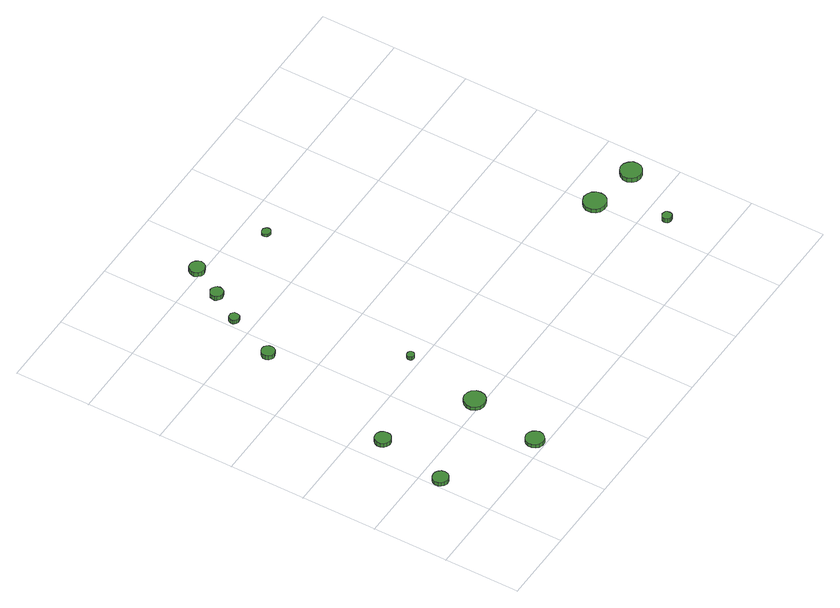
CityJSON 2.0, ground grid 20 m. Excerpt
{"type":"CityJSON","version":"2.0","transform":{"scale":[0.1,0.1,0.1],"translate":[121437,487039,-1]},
"CityObjects":{
"tree1":{"type":"SolitaryVegetationObject","attributes":{"function":"something"},"geometry":[{"type":"MultiSurface","lod":"1","boundaries":[[[0,1,2,3,4,5,6,7,8,9,10,11,12,13,14]],[[15,16,17,18,19,20,21,22,23,24,25,26,27,28,29]],[[0,29,28,1]],[[1,28,27,2]],[[2,27,26,3]],[[3,26,25,4]],[[4,25,24,5]],[[5,24,23,6]],[[6,23,22,7]],[[7,22,21,8]],[[8,21,20,9]],[[9,20,19,10]],[[10,19,18,11]],[[11,18,17,12]],[[12,17,16,13]],[[13,16,15,14]],[[14,15,29,0]]]}]},
"tree2":{"type":"SolitaryVegetationObject","attributes":{"function":"something"},"geometry":[{"type":"MultiSurface","lod":"1","boundaries":[[[30,31,32,33,34,35,36,37,38,39,40,41,42,43,44]],[[45,46,47,48,49,50,51,52,53,54,55,56,57,58,59]],[[30,59,58,31]],[[31,58,57,32]],[[32,57,56,33]],[[33,56,55,34]],[[34,55,54,35]],[[35,54,53,36]],[[36,53,52,37]],[[37,52,51,38]],[[38,51,50,39]],[[39,50,49,40]],[[40,49,48,41]],[[41,48,47,42]],[[42,47,46,43]],[[43,46,45,44]],[[44,45,59,30]]]}]},
"tree3":{"type":"SolitaryVegetationObject","attributes":{"function":"something"},"geometry":[{"type":"MultiSurface","lod":"1","boundaries":[[[60,61,62,63,64,65,66,67,68,69,70,71,72,73,74]],[[75,76,77,78,79,80,81,82,83,84,85,86,87,88,89]],[[60,89,88,61]],[[61,88,87,62]],[[62,87,86,63]],[[63,86,85,64]],[[64,85,84,65]],[[65,84,83,66]],[[66,83,82,67]],[[67,82,81,68]],[[68,81,80,69]],[[69,80,79,70]],[[70,79,78,71]],[[71,78,77,72]],[[72,77,76,73]],[[73,76,75,74]],[[74,75,89,60]]]}]},
"tree4":{"type":"SolitaryVegetationObject","attributes":{"function":"something"},"geometry":[{"type":"MultiSurface","lod":"1","boundaries":[[[90,91,92,93,94,95,96,97,98,99,100,101,102,103,104]],[[105,106,107,108,109,110,111,112,113,114,115,116,117,118,119]],[[90,119,118,91]],[[91,118,117,92]],[[92,117,116,93]],[[93,116,115,94]],[[94,115,114,95]],[[95,114,113,96]],[[96,113,112,97]],[[97,112,111,98]],[[98,111,110,99]],[[99,110,109,100]],[[100,109,108,101]],[[101,108,107,102]],[[102,107,106,103]],[[103,106,105,104]],[[104,105,119,90]]]}]},
"tree5":{"type":"SolitaryVegetationObject","attributes":{"function":"something"},"geometry":[{"type":"MultiSurface","lod":"1","boundaries":[[[120,121,122,123,124,125,126,127,128,129,130,131,132,133,134]],[[135,136,137,138,139,140,141,142,143,144,145,146,147,148,149]],[[120,149,148,121]],[[121,148,147,122]],[[122,147,146,123]],[[123,146,145,124]],[[124,145,144,125]],[[125,144,143,126]],[[126,143,142,127]],[[127,142,141,128]],[[128,141,140,129]],[[129,140,139,130]],[[130,139,138,131]],[[131,138,137,132]],[[132,137,136,133]],[[133,136,135,134]],[[134,135,149,120]]]}]},
"tree6":{"type":"SolitaryVegetationObject","attributes":{"function":"something"},"geometry":[{"type":"MultiSurface","lod":"1","boundaries":[[[150,151,152,153,154,155,156,157,158,159,160,161,162,163,164]],[[165,166,167,168,169,170,171,172,173,174,175,176,177,178,179]],[[150,179,178,151]],[[151,178,177,152]],[[152,177,176,153]],[[153,176,175,154]],[[154,175,174,155]],[[155,174,173,156]],[[156,173,172,157]],[[157,172,171,158]],[[158,171,170,159]],[[159,170,169,160]],[[160,169,168,161]],[[161,168,167,162]],[[162,167,166,163]],[[163,166,165,164]],[[164,165,179,150]]]}]},
"tree7":{"type":"SolitaryVegetationObject","attributes":{"function":"something"},"geometry":[{"type":"MultiSurface","lod":"1","boundaries":[[[180,181,182,183,184,185,186,187,188,189,190,191,192,193,194]],[[195,196,197,198,199,200,201,202,203,204,205,206,207,208,209]],[[180,209,208,181]],[[181,208,207,182]],[[182,207,206,183]],[[183,206,205,184]],[[184,205,204,185]],[[185,204,203,186]],[[186,203,202,187]],[[187,202,201,188]],[[188,201,200,189]],[[189,200,199,190]],[[190,199,198,191]],[[191,198,197,192]],[[192,197,196,193]],[[193,196,195,194]],[[194,195,209,180]]]}]},
"tree8":{"type":"SolitaryVegetationObject","attributes":{"function":"something"},"geometry":[{"type":"MultiSurface","lod":"1","boundaries":[[[210,211,212,213,214,215,216,217,218,219,220,221,222,223,224]],[[225,226,227,228,229,230,231,232,233,234,235,236,237,238,239]],[[210,239,238,211]],[[211,238,237,212]],[[212,237,236,213]],[[213,236,235,214]],[[214,235,234,215]],[[215,234,233,216]],[[216,233,232,217]],[[217,232,231,218]],[[218,231,230,219]],[[219,230,229,220]],[[220,229,228,221]],[[221,228,227,222]],[[222,227,226,223]],[[223,226,225,224]],[[224,225,239,210]]]}]},
"tree9":{"type":"SolitaryVegetationObject","attributes":{"function":"something"},"geometry":[{"type":"MultiSurface","lod":"1","boundaries":[[[240,241,242,243,244,245,246,247,248,249,250,251,252,253,254]],[[255,256,257,258,259,260,261,262,263,264,265,266,267,268,269]],[[240,269,268,241]],[[241,268,267,242]],[[242,267,266,243]],[[243,266,265,244]],[[244,265,264,245]],[[245,264,263,246]],[[246,263,262,247]],[[247,262,261,248]],[[248,261,260,249]],[[249,260,259,250]],[[250,259,258,251]],[[251,258,257,252]],[[252,257,256,253]],[[253,256,255,254]],[[254,255,269,240]]]}]},
"tree10":{"type":"SolitaryVegetationObject","attributes":{"function":"something"},"geometry":[{"type":"MultiSurface","lod":"1","boundaries":[[[270,271,272,273,274,275,276,277,278,279,280,281,282,283,284]],[[285,286,287,288,289,290,291,292,293,294,295,296,297,298,299]],[[270,299,298,271]],[[271,298,297,272]],[[272,297,296,273]],[[273,296,295,274]],[[274,295,294,275]],[[275,294,293,276]],[[276,293,292,277]],[[277,292,291,278]],[[278,291,290,279]],[[279,290,289,280]],[[280,289,288,281]],[[281,288,287,282]],[[282,287,286,283]],[[283,286,285,284]],[[284,285,299,270]]]}]},
"tree11":{"type":"SolitaryVegetationObject","attributes":{"function":"something"},"geometry":[{"type":"MultiSurface","lod":"1","boundaries":[[[300,301,302,303,304,305,306,307,308,309,310,311,312,313,314]],[[315,316,317,318,319,320,321,322,323,324,325,326,327,328,329]],[[300,329,328,301]],[[301,328,327,302]],[[302,327,326,303]],[[303,326,325,304]],[[304,325,324,305]],[[305,324,323,306]],[[306,323,322,307]],[[307,322,321,308]],[[308,321,320,309]],[[309,320,319,310]],[[310,319,318,311]],[[311,318,317,312]],[[312,317,316,313]],[[313,316,315,314]],[[314,315,329,300]]]}]},
"tree12":{"type":"SolitaryVegetationObject","attributes":{"function":"something"},"geometry":[{"type":"MultiSurface","lod":"1","boundaries":[[[330,331,332,333,334,335,336,337,338,339,340,341,342,343,344]],[[345,346,347,348,349,350,351,352,353,354,355,356,357,358,359]],[[330,359,358,331]],[[331,358,357,332]],[[332,357,356,333]],[[333,356,355,334]],[[334,355,354,335]],[[335,354,353,336]],[[336,353,352,337]],[[337,352,351,338]],[[338,351,350,339]],[[339,350,349,340]],[[340,349,348,341]],[[341,348,347,342]],[[342,347,346,343]],[[343,346,345,344]],[[344,345,359,330]]]}]},
"tree13":{"type":"SolitaryVegetationObject","attributes":{"function":"something"},"geometry":[{"type":"MultiSurface","lod":"1","boundaries":[[[360,361,362,363,364,365,366,367,368,369,370,371,372,373,374]],[[375,376,377,378,379,380,381,382,383,384,385,386,387,388,389]],[[360,389,388,361]],[[361,388,387,362]],[[362,387,386,363]],[[363,386,385,364]],[[364,385,384,365]],[[365,384,383,366]],[[366,383,382,367]],[[367,382,381,368]],[[368,381,380,369]],[[369,380,379,370]],[[370,379,378,371]],[[371,378,377,372]],[[372,377,376,373]],[[373,376,375,374]],[[374,375,389,360]]]}]}
},
"vertices":[
[44,152,17],[42,160,17],[37,167,17],[30,171,17],[21,172,17],[13,169,17],[7,164,17],[3,156,17],[3,147,17],[7,139,17],[13,134,17],[21,131,17],[30,132,17],[37,136,17],[42,143,17],[42,143,6],[37,136,6],[30,132,6],[21,131,6],[13,134,6],[7,139,6],[3,147,6],[3,156,6],[7,164,6],[13,169,6],[21,172,6],[30,171,6],[37,167,6],[42,160,6],[44,152,6],
[83,337,18],[82,346,18],[76,353,18],[69,357,18],[60,358,18],[52,355,18],[45,349,18],[42,341,18],[42,333,18],[45,325,18],[52,319,18],[60,316,18],[69,317,18],[76,321,18],[82,328,18],[82,328,6],[76,321,6],[69,317,6],[60,316,6],[52,319,6],[45,325,6],[42,333,6],[42,341,6],[45,349,6],[52,355,6],[60,358,6],[69,357,6],[76,353,6],[82,346,6],[83,337,6],
[276,28,17],[274,37,17],[268,45,17],[260,50,17],[250,52,17],[240,48,17],[233,42,17],[229,33,17],[229,23,17],[233,13,17],[240,7,17],[250,4,17],[260,5,17],[268,10,17],[274,18,17],[274,18,6],[268,10,6],[260,5,6],[250,4,6],[240,7,6],[233,13,6],[229,23,6],[229,33,6],[233,42,6],[240,48,6],[250,52,6],[260,50,6],[268,45,6],[274,37,6],[276,28,6],
[317,219,16],[315,230,16],[308,240,16],[298,245,16],[286,247,16],[275,243,16],[266,235,16],[261,225,16],[261,213,16],[266,202,16],[275,194,16],[286,191,16],[298,192,16],[308,198,16],[315,207,16],[315,207,6],[308,198,6],[298,192,6],[286,191,6],[275,194,6],[266,202,6],[261,213,6],[261,225,6],[266,235,6],[275,243,6],[286,247,6],[298,245,6],[308,240,6],[315,230,6],[317,219,6],
[182,720,22],[180,727,22],[176,733,22],[170,737,22],[162,738,22],[156,735,22],[150,730,22],[147,724,22],[147,717,22],[150,710,22],[156,705,22],[162,703,22],[170,704,22],[176,707,22],[180,713,22],[180,713,9],[176,707,9],[170,704,9],[162,703,9],[156,705,9],[150,710,9],[147,717,9],[147,724,9],[150,730,9],[156,735,9],[162,738,9],[170,737,9],[176,733,9],[180,727,9],[182,720,9],
[346,426,17],[345,430,17],[342,434,17],[339,436,17],[335,436,17],[331,435,17],[328,432,17],[327,428,17],[327,424,17],[328,421,17],[331,418,17],[335,417,17],[339,417,17],[342,419,17],[345,423,17],[345,423,6],[342,419,6],[339,417,6],[335,417,6],[331,418,6],[328,421,6],[327,424,6],[327,428,6],[328,432,6],[331,435,6],[335,436,6],[339,436,6],[342,434,6],[345,430,6],[346,426,6],
[236,851,18],[235,857,18],[232,861,18],[227,864,18],[222,864,18],[216,863,18],[212,859,18],[210,854,18],[210,848,18],[212,843,18],[216,840,18],[222,838,18],[227,839,18],[232,841,18],[235,846,18],[235,846,6],[232,841,6],[227,839,6],[222,838,6],[216,840,6],[212,843,6],[210,848,6],[210,854,6],[212,859,6],[216,863,6],[222,864,6],[227,864,6],[232,861,6],[235,857,6],[236,851,6],
[289,930,19],[287,937,19],[283,942,19],[277,946,19],[270,947,19],[264,944,19],[258,940,19],[255,933,19],[255,926,19],[258,920,19],[264,915,19],[270,913,19],[277,914,19],[283,917,19],[287,923,19],[287,923,6],[283,917,6],[277,914,6],[270,913,6],[264,915,6],[258,920,6],[255,926,6],[255,933,6],[258,940,6],[264,944,6],[270,947,6],[277,946,6],[283,942,6],[287,937,6],[289,930,6],
[339,1013,19],[337,1021,19],[332,1028,19],[324,1032,19],[316,1033,19],[308,1031,19],[302,1025,19],[298,1017,19],[298,1009,19],[302,1001,19],[308,995,19],[316,993,19],[324,994,19],[332,998,19],[337,1005,19],[337,1005,6],[332,998,6],[324,994,6],[316,993,6],[308,995,6],[302,1001,6],[298,1009,6],[298,1017,6],[302,1025,6],[308,1031,6],[316,1033,6],[324,1032,6],[332,1028,6],[337,1021,6],[339,1013,6],
[522,937,14],[521,942,14],[518,945,14],[514,948,14],[509,948,14],[505,947,14],[501,944,14],[499,939,14],[499,935,14],[501,930,14],[505,927,14],[509,926,14],[514,926,14],[518,929,14],[521,932,14],[521,932,6],[518,929,6],[514,926,6],[509,926,6],[505,927,6],[501,930,6],[499,935,6],[499,939,6],[501,944,6],[505,947,6],[509,948,6],[514,948,6],[518,945,6],[521,942,6],[522,937,6],
[1057,142,26],[1056,147,26],[1053,152,26],[1048,154,26],[1043,155,26],[1038,153,26],[1034,150,26],[1032,145,26],[1032,140,26],[1034,135,26],[1038,132,26],[1043,130,26],[1048,131,26],[1053,133,26],[1056,137,26],[1056,137,13],[1053,133,13],[1048,131,13],[1043,130,13],[1038,132,13],[1034,135,13],[1032,140,13],[1032,145,13],[1034,150,13],[1038,153,13],[1043,155,13],[1048,154,13],[1053,152,13],[1056,147,13],[1057,142,13],
[1031,318,20],[1029,330,20],[1022,340,20],[1011,346,20],[999,348,20],[987,344,20],[978,336,20],[973,325,20],[973,312,20],[978,301,20],[987,293,20],[999,289,20],[1011,290,20],[1022,297,20],[1029,306,20],[1029,306,7],[1022,297,7],[1011,290,7],[999,289,7],[987,293,7],[978,301,7],[973,312,7],[973,325,7],[978,336,7],[987,344,7],[999,348,7],[1011,346,7],[1022,340,7],[1029,330,7],[1031,318,7],
[1162,298,20],[1160,309,20],[1153,318,20],[1143,324,20],[1131,326,20],[1120,322,20],[1111,314,20],[1106,303,20],[1106,292,20],[1111,281,20],[1120,273,20],[1131,270,20],[1143,271,20],[1153,277,20],[1160,286,20],[1160,286,7],[1153,277,7],[1143,271,7],[1131,270,7],[1120,273,7],[1111,281,7],[1106,292,7],[1106,303,7],[1111,314,7],[1120,322,7],[1131,326,7],[1143,324,7],[1153,318,7],[1160,309,7],[1162,298,7]
]}
